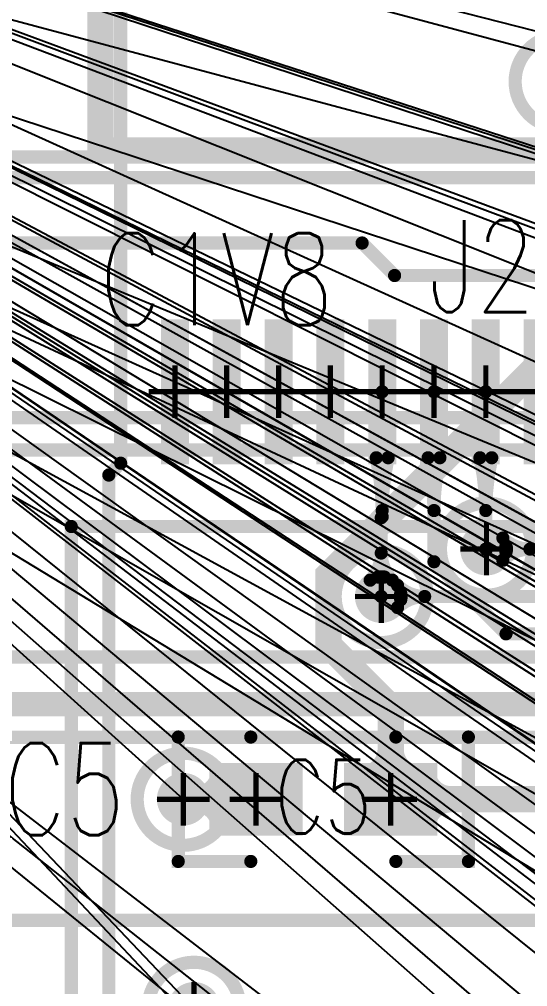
# Model space of a CAD drawing. Extents: x -4539 to 5978, y -4736 to 3041.
# Drawn here: x 764.5 to 957.6, y 873.8 to 1241.2 of the extents above; entities that cross this region are included whole.
import ezdxf
from ezdxf.enums import TextEntityAlignment as Align

# ---------------------------------------------------------------- set-up
doc = ezdxf.new("R2010")
doc.units = 0
for name, pattern in [('SIG_106', [2, 1, 1]), ('SIG_173', [2, 1, 1]), ('SIG_191', [2, 1, 1]), ('SIG_194', [2, 1, 1]), ('SIG_196', [2, 1, 1]), ('SIG_198', [2, 1, 1]), ('SIG_49', [2, 1, 1]), ('SIG_53', [2, 1, 1]), ('SIG_57', [2, 1, 1]), ('SIG_59', [2, 1, 1]), ('SIG_61', [2, 1, 1]), ('SIG_79', [2, 1, 1]), ('SIG_81', [2, 1, 1]), ('SIG_83', [2, 1, 1]), ('SIG_85', [2, 1, 1]), ('SIG_87', [2, 1, 1])]:
    doc.linetypes.add(name, pattern=pattern)
doc.layers.get('0').update_dxf_attribs({"color": 254, "linetype": 'CONTINUOUS'})
for name, color, linetype in [('DRIL_NPLTE_THRU_01', 16, 'CONTINUOUS'), ('DRIL_NPLTE_THRU_02', 2, 'CONTINUOUS'), ('DRIL_NPLTE_THRU_03', 34, 'CONTINUOUS'), ('DRIL_NPLTE_THRU_04', 96, 'CONTINUOUS'), ('DRIL_NPLTE_THRU_05', 6, 'CONTINUOUS'), ('DRIL_NPLTE_THRU_06', 176, 'CONTINUOUS'), ('DRIL_PLTE_THRU_01', 16, 'CONTINUOUS'), ('DRIL_PLTE_THRU_02', 2, 'CONTINUOUS'), ('DRIL_PLTE_THRU_03', 34, 'CONTINUOUS'), ('DRIL_PLTE_THRU_04', 96, 'CONTINUOUS'), ('DRIL_PLTE_THRU_05', 6, 'CONTINUOUS'), ('DRIL_PLTE_THRU_06', 176, 'CONTINUOUS'), ('DRIL_SYMBOL', 254, 'CONTINUOUS'), ('LINK_00', 254, 'CONTINUOUS'), ('PADS_BOT', 5, 'CONTINUOUS'), ('PADS_INNER', 1, 'CONTINUOUS'), ('PADS_TOP', 1, 'CONTINUOUS'), ('PART_BOT_2DLINE_00', 4, 'CONTINUOUS'), ('PART_NAME_01', 6, 'CONTINUOUS'), ('PART_NAME_27', 3, 'CONTINUOUS'), ('PART_TOP_2DLINE_00', 6, 'CONTINUOUS'), ('PART_TOP_2DLINE_01', 6, 'CONTINUOUS'), ('POUR_VIATHERM_02', 56, 'CONTINUOUS'), ('POUR_VOID_02', 56, 'CONTINUOUS'), ('POUR_VOID_05', 216, 'CONTINUOUS'), ('TEAR_01', 1, 'CONTINUOUS'), ('TEAR_04', 3, 'CONTINUOUS'), ('TEAR_06', 5, 'CONTINUOUS'), ('TEXT_26', 6, 'CONTINUOUS'), ('TRACE_01', 1, 'CONTINUOUS'), ('TRACE_03', 43, 'CONTINUOUS'), ('TRACE_04', 3, 'CONTINUOUS'), ('TRACE_06', 5, 'CONTINUOUS'), ('VIAPTS', 1, 'CONTINUOUS')]:
    doc.layers.add(name, color=color, linetype=linetype)
doc.styles.add('W4', font='simplex', dxfattribs={"width": 0.75})
doc.styles.add('W5', font='simplex', dxfattribs={"width": 0.75})

# ---------------------------------------------------------------- blocks, each defined once
blk = doc.blocks.new('POUR_VOID_712')
at = {"layer": 'POUR_VOID_02', "const_width": 5}
blk.add_lwpolyline([(-5315.5, -5478, 1), (-5280.5, -5478, 1)], format="xyb", close=True, dxfattribs=at)
blk = doc.blocks.new('POUR_VOID_705')
at = {"layer": 'POUR_VOID_02', "const_width": 5}
blk.add_lwpolyline([(-5247.12, -5282.42, 1), (-5212.12, -5282.42, 1)], format="xyb", close=True, dxfattribs=at)
blk = doc.blocks.new('POUR_VOID_704')
at = {"layer": 'POUR_VOID_02', "const_width": 5}
blk.add_lwpolyline([(-5275.5, -5460, 1), (-5240.5, -5460, 1)], format="xyb", close=True, dxfattribs=at)
blk = doc.blocks.new('POUR_OUTLINE_418')
for name in ['POUR_VOID_705', 'POUR_VOID_704', 'POUR_VOID_712']:
    blk.add_blockref(name, (0, 0))
blk = doc.blocks.new('POUR_VIATHERM_854')
at = {"layer": 'POUR_VIATHERM_02'}
for points in [[(-5373.23, -5545), (-5373.23, -5545)], [(-5383.23, -5555), (-5383.23, -5555)], [(-5363.23, -5555), (-5363.23, -5555)], [(-5373.23, -5565), (-5373.23, -5565)]]:
    blk.add_lwpolyline(points, dxfattribs=at)
blk = doc.blocks.new('POUR_VIATHERM_859')
at = {"layer": 'POUR_VIATHERM_02'}
for points in [[(-5369.14, -5624.43), (-5369.14, -5624.43)], [(-5379.14, -5634.43), (-5379.14, -5634.43)], [(-5359.14, -5634.43), (-5359.14, -5634.43)], [(-5369.14, -5644.43), (-5369.14, -5644.43)]]:
    blk.add_lwpolyline(points, dxfattribs=at)
blk = doc.blocks.new('POUR_HEADER_0')
for name in ['POUR_OUTLINE_418', 'POUR_VIATHERM_854', 'POUR_VIATHERM_859']:
    blk.add_blockref(name, (6185, 6485))
blk = doc.blocks.new('POUR_VOID_286')
at = {"layer": 'POUR_VOID_05', "const_width": 5}
blk.add_lwpolyline([(-5390.73, -5555, 1), (-5355.73, -5555, 1)], format="xyb", close=True, dxfattribs=at)
blk = doc.blocks.new('POUR_VOID_285')
at = {"layer": 'POUR_VOID_05', "const_width": 5}
blk.add_lwpolyline([(-5383.45, -5644.51, -4.243832), (-5369.69, -5651.92, -4.243832)], format="xyb", close=True, dxfattribs=at)
blk = doc.blocks.new('POUR_VOID_283')
at = {"layer": 'POUR_VOID_05', "const_width": 5}
blk.add_lwpolyline([(-5315.5, -5478, 1), (-5280.5, -5478, 1)], format="xyb", close=True, dxfattribs=at)
blk = doc.blocks.new('POUR_VOID_279')
at = {"layer": 'POUR_VOID_05', "const_width": 5}
blk.add_lwpolyline([(-5247.12, -5282.42, 1), (-5212.12, -5282.42, 1)], format="xyb", close=True, dxfattribs=at)
blk = doc.blocks.new('POUR_VOID_278')
at = {"layer": 'POUR_VOID_05', "const_width": 5}
blk.add_lwpolyline([(-5275.5, -5460, 1), (-5240.5, -5460, 1)], format="xyb", close=True, dxfattribs=at)
blk = doc.blocks.new('POUR_OUTLINE_162')
for name in ['POUR_VOID_279', 'POUR_VOID_278', 'POUR_VOID_283', 'POUR_VOID_286', 'POUR_VOID_285']:
    blk.add_blockref(name, (0, 0))
blk = doc.blocks.new('POUR_HEADER_3')
blk.add_blockref('POUR_OUTLINE_162', (6185, 6485))
blk = doc.blocks.new('SMOOTH_5')
at = {"const_width": 2.5}
blk.add_lwpolyline([(-1.25, 0, 1), (1.25, 0, 1)], format="xyb", close=True, dxfattribs=at)
blk = doc.blocks.new('PART_BODY_TOP_1')
at = {"layer": 'PART_TOP_2DLINE_01', "const_width": 5}
for points in [[(-27.56, 23.62), (-55.12, 23.62), (-55.12, -23.62), (-27.56, -23.62)], [(27.56, -23.62), (55.12, -23.62), (55.12, 23.62), (27.56, 23.62)]]:
    blk.add_lwpolyline(points, dxfattribs=at)
at = {"layer": 'PART_TOP_2DLINE_01'}
for p in [(-55.12, 23.62), (-27.56, 23.62), (27.56, 23.62), (55.12, 23.62), (-55.12, -23.62), (-27.56, -23.62), (27.56, -23.62), (55.12, -23.62)]:
    blk.add_blockref('SMOOTH_5', p, dxfattribs=at)
blk = doc.blocks.new('DRIL_SYMBOL_0')
at = {"layer": 'DRIL_SYMBOL', "const_width": 2}
for points in [[(0, -10), (0, 10)], [(-10, 0), (10, 0)]]:
    blk.add_lwpolyline(points, dxfattribs=at)
blk = doc.blocks.new('DRIL_HOLE_0')
blk.add_lwpolyline([(0, 0, 1), (0, 0, 1)], format="xyb", close=True)
blk.add_blockref('DRIL_SYMBOL_0', (0, 0))
blk = doc.blocks.new('PAD_0')
blk.add_lwpolyline([(0, 0), (0, 0)])
blk = doc.blocks.new('PAD_1')
at = {"const_width": 27.56}
blk.add_lwpolyline([(-17.72, 0), (17.72, 0)], dxfattribs=at)
blk = doc.blocks.new('STK_TOP_4')
at = {"layer": 'DRIL_NPLTE_THRU_01'}
blk.add_blockref('DRIL_HOLE_0', (0, 0), dxfattribs=at)
at = {"layer": 'DRIL_NPLTE_THRU_02'}
blk.add_blockref('DRIL_HOLE_0', (0, 0), dxfattribs=at)
at = {"layer": 'DRIL_NPLTE_THRU_03'}
blk.add_blockref('DRIL_HOLE_0', (0, 0), dxfattribs=at)
at = {"layer": 'DRIL_NPLTE_THRU_04'}
blk.add_blockref('DRIL_HOLE_0', (0, 0), dxfattribs=at)
at = {"layer": 'DRIL_NPLTE_THRU_05'}
blk.add_blockref('DRIL_HOLE_0', (0, 0), dxfattribs=at)
at = {"layer": 'DRIL_NPLTE_THRU_06'}
blk.add_blockref('DRIL_HOLE_0', (0, 0), dxfattribs=at)
at = {"layer": 'PADS_BOT'}
blk.add_blockref('PAD_0', (0, 0), dxfattribs=at)
at = {"layer": 'PADS_INNER'}
blk.add_blockref('PAD_0', (0, 0), dxfattribs=at)
at = {"layer": 'PADS_TOP'}
blk.add_blockref('PAD_1', (0, 0), dxfattribs=at)
blk = doc.blocks.new('SYM_TOP_3')
for name, p in [('PART_BODY_TOP_1', (0, 0)), ('STK_TOP_4', (-25.59, 0)), ('STK_TOP_4', (25.59, 0))]:
    blk.add_blockref(name, p)
blk = doc.blocks.new('PART_TOP_24')
blk.add_blockref('SYM_TOP_3', (0, 0))
at = {"layer": 'PART_NAME_01', "style": 'W5', "width": 0.75}
blk.add_text('C5', height=35, rotation=-180, dxfattribs=at).set_placement((98.35, -3.82), align=Align.MIDDLE_CENTER)
at = {"layer": 'PART_NAME_27', "style": 'W4', "width": 0.75}
blk.add_text('C5', height=28, rotation=-180, dxfattribs=at).set_placement((0, -15), align=Align.TOP_CENTER)
blk = doc.blocks.new('SMOOTH_10')
at = {"const_width": 5}
blk.add_lwpolyline([(-2.5, 0, 1), (2.5, 0, 1)], format="xyb", close=True, dxfattribs=at)
blk = doc.blocks.new('PART_BODY_TOP_4')
at = {"layer": 'PART_TOP_2DLINE_01', "const_width": 10}
blk.add_lwpolyline([(-154.72, 78.74), (154.72, 78.74), (154.72, -208.66), (-154.72, -208.66)], close=True, dxfattribs=at)
at = {"layer": 'PART_TOP_2DLINE_01'}
blk.add_blockref('SMOOTH_10', (-154.72, -208.66), dxfattribs=at)
blk = doc.blocks.new('SYM_TOP_6')
blk.add_blockref('PART_BODY_TOP_4', (0, 0))
blk = doc.blocks.new('PART_TOP_30')
blk.add_blockref('SYM_TOP_6', (0, 0))
at = {"layer": 'PART_NAME_01', "style": 'W5', "width": 0.75}
blk.add_text('J2', height=35, dxfattribs=at).set_placement((-30, -270))
blk = doc.blocks.new('PART_BODY_TOP_8')
at = {"layer": 'PART_TOP_2DLINE_00', "const_width": 5}
blk.add_lwpolyline([(0, 0), (0, 708.66), (0.43, 708.66, 1), (0.43, 866.14), (0, 866.14), (0, 1181.1), (2661.42, 1181.1), (2661.42, 866.14), (2661.39, 866.14, 1), (2661.39, 708.66), (2661.42, 708.66), (2661.42, 0), (659.45, 0), (659.45, 137.95, 1), (620.08, 137.95), (620.08, 0)], format="xyb", close=True, dxfattribs=at)
blk = doc.blocks.new('SYM_TOP_10')
blk.add_blockref('PART_BODY_TOP_8', (0, 0))
blk = doc.blocks.new('PART_TOP_35')
blk.add_blockref('SYM_TOP_10', (0, 0))
blk = doc.blocks.new('PART_BODY_BOT_9')
at = {"layer": 'PART_BOT_2DLINE_00', "const_width": 5}
blk.add_lwpolyline([(-338.58, 265.75), (-42.32, 265.75), (-42.32, 232.53), (42.32, 232.53), (42.32, 265.75), (338.58, 265.75), (338.58, -265.75), (-338.58, -265.75)], close=True, dxfattribs=at)
at = {"layer": 'PART_BOT_2DLINE_00'}
blk.add_blockref('SMOOTH_5', (338.58, -265.75), dxfattribs=at)
blk = doc.blocks.new('PAD_2')
blk.add_lwpolyline([(0, 0, 1), (0, 0, 1)], format="xyb", close=True)
blk = doc.blocks.new('PAD_12')
at = {"const_width": 10.63}
blk.add_lwpolyline([(-27.56, 0), (27.56, 0)], dxfattribs=at)
blk = doc.blocks.new('STK_BOT_15')
at = {"layer": 'DRIL_NPLTE_THRU_01'}
blk.add_blockref('DRIL_HOLE_0', (0, 0), dxfattribs=at)
at = {"layer": 'DRIL_NPLTE_THRU_02'}
blk.add_blockref('DRIL_HOLE_0', (0, 0), dxfattribs=at)
at = {"layer": 'DRIL_NPLTE_THRU_03'}
blk.add_blockref('DRIL_HOLE_0', (0, 0), dxfattribs=at)
at = {"layer": 'DRIL_NPLTE_THRU_04'}
blk.add_blockref('DRIL_HOLE_0', (0, 0), dxfattribs=at)
at = {"layer": 'DRIL_NPLTE_THRU_05'}
blk.add_blockref('DRIL_HOLE_0', (0, 0), dxfattribs=at)
at = {"layer": 'DRIL_NPLTE_THRU_06'}
blk.add_blockref('DRIL_HOLE_0', (0, 0), dxfattribs=at)
at = {"layer": 'PADS_BOT'}
blk.add_blockref('PAD_12', (0, 0), dxfattribs=at)
at = {"layer": 'PADS_INNER'}
blk.add_blockref('PAD_2', (0, 0), dxfattribs=at)
at = {"layer": 'PADS_TOP'}
blk.add_blockref('PAD_2', (0, 0), dxfattribs=at)
blk = doc.blocks.new('SYM_BOT_11')
for name, p in [('PART_BODY_BOT_9', (0, 0)), ('STK_BOT_15', (389.76, -88.58)), ('STK_BOT_15', (389.76, -108.27)), ('STK_BOT_15', (389.76, -127.95)), ('STK_BOT_15', (389.76, -147.64)), ('STK_BOT_15', (389.76, -167.32)), ('STK_BOT_15', (389.76, -187.01)), ('STK_BOT_15', (389.76, -206.69)), ('STK_BOT_15', (389.76, -226.38))]:
    blk.add_blockref(name, p)
blk = doc.blocks.new('PART_BOT_36')
blk.add_blockref('SYM_BOT_11', (0, 0))
blk = doc.blocks.new('TRACE_1168')
at = {"layer": 'TRACE_03', "linetype": 'SIG_49', "const_width": 5}
blk.add_lwpolyline([(578, 1038), (617.62, 1077.62), (1432.35, 1077.62), (1437.64, 1082.91), (1559.31, 1082.91), (1596, 1046.22)], dxfattribs=at)
blk = doc.blocks.new('TEAR_2008008000228')
at = {"const_width": 5}
for points in [[(0, -45.11, 0.05599), (-2.25, -25.06)], [(0, -45.11, -0.05599), (2.25, -25.06)]]:
    blk.add_lwpolyline(points, format="xyb", dxfattribs=at)
for p in [(-2.25, -25.06), (2.25, -25.06), (0, -45.11), (0, -45.11)]:
    blk.add_blockref('SMOOTH_5', p)
blk = doc.blocks.new('TEAR_2008008000229')
at = {"const_width": 5}
for points in [[(-16.5, 0, 0.196262), (-6.21, 4.2)], [(-16.5, 0, 0.067729), (-7.4, 1.24)], [(-16.5, 0, -0.196262), (-6.21, -4.2)], [(-16.5, 0, -0.067729), (-7.4, -1.24)]]:
    blk.add_lwpolyline(points, format="xyb", dxfattribs=at)
for p in [(-7.4, 1.24), (-6.21, 4.2), (-16.5, 0), (-16.5, 0), (-16.5, 0), (-16.5, 0), (-7.4, -1.24), (-6.21, -4.2)]:
    blk.add_blockref('SMOOTH_5', p)
blk = doc.blocks.new('TRACE_572')
at = {"layer": 'TRACE_06', "linetype": 'SIG_53', "const_width": 5}
blk.add_lwpolyline([(558.27, 1099.76), (558.27, 1032.98), (692.25, 899), (990, 899)], dxfattribs=at)
at = {"layer": 'TEAR_06'}
for name, p in [('TEAR_2008008000228', (558.27, 1099.76)), ('TEAR_2008008000229', (990, 899))]:
    blk.add_blockref(name, p, dxfattribs=at)
at = {"layer": 'TRACE_06'}
for p in [(558.27, 1099.76), (558.27, 1032.98), (692.25, 899), (990, 899)]:
    blk.add_blockref('SMOOTH_5', p, dxfattribs=at)
blk = doc.blocks.new('TRACE_1298')
at = {"layer": 'TRACE_03', "linetype": 'SIG_57', "const_width": 5}
blk.add_lwpolyline([(342, 999), (1195, 999), (1262.3, 1066.3), (1454.45, 1066.3), (1461.06, 1072.91), (1509.66, 1072.91), (1544.37, 1038.21), (1561.82, 1029.5)], dxfattribs=at)
blk = doc.blocks.new('TRACE_1236')
at = {"layer": 'TRACE_03', "linetype": 'SIG_59', "const_width": 5}
blk.add_lwpolyline([(322, 1018), (492.92, 1018), (564.88, 1089.95), (1388.12, 1089.95), (1391.08, 1092.91), (1574.27, 1092.91), (1612.99, 1054.19), (1623.83, 1038.87)], dxfattribs=at)
blk = doc.blocks.new('TRACE_2922')
at = {"layer": 'TRACE_06', "linetype": 'SIG_61', "const_width": 5}
blk.add_lwpolyline([(596.86, 1076.74), (690.42, 983.18), (1205.94, 983.18), (1342.74, 846.39), (1402.77, 846.39), (1417.32, 831.84), (1417.32, 821.71), (1431.11, 807.92), (1491.08, 807.92), (1512, 787)], dxfattribs=at)
blk = doc.blocks.new('TEAR_2008008000368')
at = {"const_width": 5}
for points in [[(0, -45.11, 0.05599), (-2.25, -25.06)], [(0, -45.11, -0.05599), (2.25, -25.06)]]:
    blk.add_lwpolyline(points, format="xyb", dxfattribs=at)
for p in [(-2.25, -25.06), (2.25, -25.06), (0, -45.11), (0, -45.11)]:
    blk.add_blockref('SMOOTH_5', p)
blk = doc.blocks.new('TEAR_2008008000369')
at = {"const_width": 5}
for points in [[(-11.67, 11.67, 0.196262), (-1.42, 7.36)], [(-11.67, 11.67, -0.196262), (-7.36, 1.42)], [(-11.67, 11.67, 0.067729), (-4.35, 6.11)], [(-11.67, 11.67, -0.067729), (-6.11, 4.35)]]:
    blk.add_lwpolyline(points, format="xyb", dxfattribs=at)
for p in [(-11.67, 11.67), (-11.67, 11.67), (-11.67, 11.67), (-11.67, 11.67), (-4.35, 6.11), (-1.42, 7.36), (-7.36, 1.42), (-6.11, 4.35)]:
    blk.add_blockref('SMOOTH_5', p)
blk = doc.blocks.new('TRACE_1152')
at = {"layer": 'TRACE_06', "linetype": 'SIG_79', "const_width": 5}
blk.add_lwpolyline([(922.05, 1099.76), (922.05, 1035.2), (949.41, 1007.84), (1199.27, 1007.84), (1234.02, 973.09), (1291.91, 973.09), (1340.5, 924.5), (1365.25, 924.5), (1379.5, 910.25), (1379.5, 898.75), (1396.62, 881.63), (1417.37, 881.63), (1433, 866)], dxfattribs=at)
at = {"layer": 'TEAR_06'}
for name, p in [('TEAR_2008008000368', (922.05, 1099.76)), ('TEAR_2008008000369', (1433, 866))]:
    blk.add_blockref(name, p, dxfattribs=at)
at = {"layer": 'TRACE_06'}
for p in [(922.05, 1099.76), (922.05, 1035.2), (949.41, 1007.84), (1199.27, 1007.84), (1234.02, 973.09), (1291.91, 973.09), (1340.5, 924.5), (1365.25, 924.5), (1379.5, 910.25), (1379.5, 898.75), (1396.62, 881.63), (1417.37, 881.63), (1433, 866)]:
    blk.add_blockref('SMOOTH_5', p, dxfattribs=at)
blk = doc.blocks.new('TEAR_2008008000377')
at = {"const_width": 5}
for points in [[(16.5, 0, -0.196262), (6.21, 4.2)], [(16.5, 0, -0.067729), (7.4, 1.24)], [(16.5, 0, 0.196262), (6.21, -4.2)], [(16.5, 0, 0.067729), (7.4, -1.24)]]:
    blk.add_lwpolyline(points, format="xyb", dxfattribs=at)
for p in [(6.21, 4.2), (7.4, 1.24), (7.4, -1.24), (16.5, 0), (16.5, 0), (16.5, 0), (16.5, 0), (6.21, -4.2)]:
    blk.add_blockref('SMOOTH_5', p)
blk = doc.blocks.new('TRACE_1032')
at = {"layer": 'TRACE_01', "linetype": 'SIG_81', "const_width": 5}
blk.add_lwpolyline([(902, 1022), (1079.08, 1022), (1141.58, 1084.5), (1321.05, 1084.5), (1324.4, 1081.15), (1395.6, 1081.15), (1439.5, 1037.25), (1439.5, 1030)], dxfattribs=at)
at = {"layer": 'TEAR_01'}
blk.add_blockref('TEAR_2008008000377', (902, 1022), dxfattribs=at)
at = {"layer": 'TRACE_01'}
blk.add_blockref('SMOOTH_5', (902, 1022), dxfattribs=at)
blk = doc.blocks.new('TEAR_2008008000378')
at = {"const_width": 5}
for points in [[(0, 16.5, -0.196262), (-4.2, 6.21)], [(0, 16.5, -0.067729), (-1.24, 7.4)], [(0, 16.5, 0.196262), (4.2, 6.21)], [(0, 16.5, 0.067729), (1.24, 7.4)]]:
    blk.add_lwpolyline(points, format="xyb", dxfattribs=at)
for p in [(0, 16.5), (0, 16.5), (0, 16.5), (0, 16.5), (-4.2, 6.21), (-1.24, 7.4), (1.24, 7.4), (4.2, 6.21)]:
    blk.add_blockref('SMOOTH_5', p)
blk = doc.blocks.new('TEAR_2008008000379')
at = {"const_width": 5}
for points in [[(0, -45.11, 0.05599), (-2.25, -25.06)], [(0, -45.11, -0.05599), (2.25, -25.06)]]:
    blk.add_lwpolyline(points, format="xyb", dxfattribs=at)
for p in [(-2.25, -25.06), (2.25, -25.06), (0, -45.11), (0, -45.11)]:
    blk.add_blockref('SMOOTH_5', p)
blk = doc.blocks.new('TRACE_396')
at = {"layer": 'TRACE_06', "linetype": 'SIG_81', "const_width": 5}
blk.add_lwpolyline([(902, 1022), (902, 1051.92), (902.36, 1052.28), (902.36, 1099.76)], dxfattribs=at)
at = {"layer": 'TEAR_06'}
for name, p in [('TEAR_2008008000379', (902.36, 1099.76)), ('TEAR_2008008000378', (902, 1022))]:
    blk.add_blockref(name, p, dxfattribs=at)
at = {"layer": 'TRACE_06'}
for p in [(902.36, 1099.76), (902.36, 1052.28), (902, 1051.92), (902, 1022)]:
    blk.add_blockref('SMOOTH_5', p, dxfattribs=at)
blk = doc.blocks.new('TRACE_2940')
at = {"layer": 'TRACE_06', "linetype": 'SIG_83', "const_width": 5}
blk.add_lwpolyline([(537.81, 1122.78), (603.94, 1188.92), (1244.85, 1188.92), (1322.23, 1111.54), (1322.23, 1103.6), (1347.2, 1078.63), (1380.06, 1078.63), (1404.24, 1054.46), (1404.24, 1023.02), (1439.81, 987.44), (1457.94, 987.44), (1495.75, 949.63), (1495.75, 941.25), (1511, 926), (1519.75, 926), (1533.5, 912.25), (1533.5, 888), (1538, 883.5), (1538, 862.25), (1552.75, 847.5), (1575.5, 847.5), (1595, 828)], dxfattribs=at)
blk = doc.blocks.new('TRACE_600')
at = {"layer": 'TRACE_03', "linetype": 'SIG_85', "const_width": 5}
blk.add_lwpolyline([(361, 959), (597.76, 959), (607.26, 968.5), (1476.88, 968.5), (1495.75, 949.63), (1495.75, 941.25), (1508.5, 928.5), (1567.77, 928.5), (1572.27, 933), (1695, 933)], dxfattribs=at)
blk = doc.blocks.new('TRACE_440')
at = {"layer": 'TRACE_03', "linetype": 'SIG_87', "const_width": 5}
blk.add_lwpolyline([(302, 979), (1489.26, 979), (1499.76, 968.5), (1527.33, 968.5), (1536.83, 978), (1677, 978)], dxfattribs=at)
blk = doc.blocks.new('TEAR_2008008000505')
at = {"const_width": 5}
for points in [[(0, -45.11, 0.05599), (-2.25, -25.06)], [(0, -45.11, -0.05599), (2.25, -25.06)]]:
    blk.add_lwpolyline(points, format="xyb", dxfattribs=at)
for p in [(-2.25, -25.06), (2.25, -25.06), (0, -45.11), (0, -45.11)]:
    blk.add_blockref('SMOOTH_5', p)
blk = doc.blocks.new('TRACE_326')
at = {"layer": 'TRACE_06', "linetype": 'SIG_106', "const_width": 5}
blk.add_lwpolyline([(941.73, 1099.76), (941.73, 1040), (942, 1040)], dxfattribs=at)
at = {"layer": 'TEAR_06'}
blk.add_blockref('TEAR_2008008000505', (941.73, 1099.76), dxfattribs=at)
at = {"layer": 'TRACE_06'}
for p in [(941.73, 1099.76), (941.73, 1040), (942, 1040)]:
    blk.add_blockref('SMOOTH_5', p, dxfattribs=at)
blk = doc.blocks.new('TEAR_2008008000506')
at = {"const_width": 5}
for points in [[(16.5, 0, -0.196262), (6.21, 4.2)], [(16.5, 0, -0.067729), (7.4, 1.24)], [(16.5, 0, 0.196262), (6.21, -4.2)], [(16.5, 0, 0.067729), (7.4, -1.24)]]:
    blk.add_lwpolyline(points, format="xyb", dxfattribs=at)
for p in [(6.21, 4.2), (7.4, 1.24), (7.4, -1.24), (16.5, 0), (16.5, 0), (16.5, 0), (16.5, 0), (6.21, -4.2)]:
    blk.add_blockref('SMOOTH_5', p)
blk = doc.blocks.new('TEAR_2008008000507')
at = {"const_width": 5}
for points in [[(0, 16.15, -0.196261), (-4.11, 6.08)], [(0, 16.15, -0.067729), (-1.21, 7.24)], [(0, 16.15, 0.196261), (4.11, 6.08)], [(0, 16.15, 0.067729), (1.21, 7.24)]]:
    blk.add_lwpolyline(points, format="xyb", dxfattribs=at)
for p in [(0, 16.15), (0, 16.15), (0, 16.15), (0, 16.15), (-4.11, 6.08), (-1.21, 7.24), (1.21, 7.24), (4.11, 6.08)]:
    blk.add_blockref('SMOOTH_5', p)
blk = doc.blocks.new('TRACE_1022')
at = {"layer": 'TRACE_01', "linetype": 'SIG_106', "const_width": 5}
blk.add_lwpolyline([(942, 1040), (989.61, 1040), (993.8, 1035.81), (1066.12, 1035.81), (1124.81, 1094.5), (1328.26, 1094.5), (1331.04, 1091.72), (1399.17, 1091.72), (1456.69, 1034.2), (1456.69, 1003.94)], dxfattribs=at)
at = {"layer": 'TEAR_01'}
for name, p in [('TEAR_2008008000506', (942, 1040)), ('TEAR_2008008000507', (1456.69, 1003.94))]:
    blk.add_blockref(name, p, dxfattribs=at)
at = {"layer": 'TRACE_01'}
for p in [(1124.81, 1094.5), (1328.26, 1094.5), (1331.04, 1091.72), (1399.17, 1091.72), (942, 1040), (989.61, 1040), (993.8, 1035.81), (1066.12, 1035.81), (1456.69, 1034.2), (1456.69, 1003.94)]:
    blk.add_blockref('SMOOTH_5', p, dxfattribs=at)
blk = doc.blocks.new('TEAR_2008008000988')
at = {"const_width": 10}
for points in [[(11, 0, -0.196262), (4.14, 2.8)], [(11, 0, 0.196262), (4.14, -2.8)]]:
    blk.add_lwpolyline(points, format="xyb", dxfattribs=at)
for p in [(4.14, 2.8), (11, 0), (11, 0), (4.14, -2.8)]:
    blk.add_blockref('SMOOTH_10', p)
blk = doc.blocks.new('TEAR_2008008000989')
at = {"const_width": 10}
for points in [[(-22.89, 0, 0.311669), (-12.72, 7.02)], [(-22.89, 0, -0.311669), (-12.72, -7.02)]]:
    blk.add_lwpolyline(points, format="xyb", dxfattribs=at)
blk.add_lwpolyline([(-22.89, 0), (-12.72, 0)], dxfattribs=at)
for p in [(-12.72, 7.02), (-22.89, 0), (-22.89, 0), (-22.89, 0), (-12.72, 0), (-12.72, -7.02)]:
    blk.add_blockref('SMOOTH_10', p)
blk = doc.blocks.new('TRACE_70')
at = {"layer": 'TRACE_01', "linetype": 'SIG_173', "const_width": 10}
blk.add_lwpolyline([(826.77, 945), (854.41, 945)], dxfattribs=at)
at = {"layer": 'TEAR_01'}
for name, p in [('TEAR_2008008000989', (854.41, 945)), ('TEAR_2008008000988', (826.77, 945))]:
    blk.add_blockref(name, p, dxfattribs=at)
at = {"layer": 'TRACE_01'}
for p in [(826.77, 945), (854.41, 945)]:
    blk.add_blockref('SMOOTH_10', p, dxfattribs=at)
blk = doc.blocks.new('TRACE_1252')
at = {"layer": 'TRACE_03', "linetype": 'SIG_191', "const_width": 5}
blk.add_lwpolyline([(730.71, 1156.26), (894.73, 1156.26), (907.07, 1143.92), (1206.63, 1143.92), (1217.21, 1154.5), (1433.5, 1154.5), (1465.99, 1186.99), (1665.26, 1186.99), (1692.05, 1160.2), (1748, 1160.2)], dxfattribs=at)
at = {"layer": 'TRACE_03'}
for p in [(894.73, 1156.26), (907.07, 1143.92)]:
    blk.add_blockref('SMOOTH_5', p, dxfattribs=at)
blk = doc.blocks.new('TEAR_2008008001130')
at = {"const_width": 5}
for points in [[(0, -16.5, 0.196262), (-4.2, -6.21)], [(0, -16.5, 0.067729), (-1.24, -7.4)], [(0, -16.5, -0.196262), (4.2, -6.21)], [(0, -16.5, -0.067729), (1.24, -7.4)]]:
    blk.add_lwpolyline(points, format="xyb", dxfattribs=at)
for p in [(-4.2, -6.21), (-1.24, -7.4), (1.24, -7.4), (4.2, -6.21), (0, -16.5), (0, -16.5), (0, -16.5), (0, -16.5)]:
    blk.add_blockref('SMOOTH_5', p)
blk = doc.blocks.new('TRACE_1322')
at = {"layer": 'TRACE_04', "linetype": 'SIG_194', "const_width": 5}
blk.add_lwpolyline([(803, 1314), (803, 1072.62)], dxfattribs=at)
at = {"layer": 'TEAR_04'}
blk.add_blockref('TEAR_2008008001130', (803, 1314), dxfattribs=at)
at = {"layer": 'TRACE_04'}
for p in [(803, 1314), (803, 1072.62)]:
    blk.add_blockref('SMOOTH_5', p, dxfattribs=at)
blk = doc.blocks.new('TEAR_2008008001241')
at = {"const_width": 10}
for points in [[(22.89, 0, -0.311669), (12.72, 7.02)], [(22.89, 0, 0.311669), (12.72, -7.02)]]:
    blk.add_lwpolyline(points, format="xyb", dxfattribs=at)
blk.add_lwpolyline([(22.89, 0), (12.72, 0)], dxfattribs=at)
for p in [(12.72, 7.02), (12.72, 0), (22.89, 0), (22.89, 0), (22.89, 0), (12.72, -7.02)]:
    blk.add_blockref('SMOOTH_10', p)
blk = doc.blocks.new('TEAR_2008008001242')
at = {"const_width": 10}
for points in [[(-11, 0, 0.196262), (-4.14, 2.8)], [(-11, 0, -0.196262), (-4.14, -2.8)]]:
    blk.add_lwpolyline(points, format="xyb", dxfattribs=at)
for p in [(-4.14, 2.8), (-11, 0), (-11, 0), (-4.14, -2.8)]:
    blk.add_blockref('SMOOTH_10', p)
blk = doc.blocks.new('TRACE_738')
at = {"layer": 'TRACE_01', "linetype": 'SIG_198', "const_width": 10}
blk.add_lwpolyline([(905.59, 945), (972.65, 945), (978.65, 951), (1038, 951)], dxfattribs=at)
at = {"layer": 'TEAR_01'}
for name, p in [('TEAR_2008008001241', (905.59, 945)), ('TEAR_2008008001242', (1038, 951))]:
    blk.add_blockref(name, p, dxfattribs=at)
at = {"layer": 'TRACE_01'}
for p in [(978.65, 951), (1038, 951), (905.59, 945), (972.65, 945)]:
    blk.add_blockref('SMOOTH_10', p, dxfattribs=at)
blk = doc.blocks.new('TEAR_2008008001243')
at = {"const_width": 10}
for points in [[(0, 18.95, -0.292602), (-6.51, 8.78)], [(0, 18.95, 0.292603), (6.51, 8.78)]]:
    blk.add_lwpolyline(points, format="xyb", dxfattribs=at)
blk.add_lwpolyline([(0, 18.95), (0, 8.78)], dxfattribs=at)
for p in [(0, 18.95), (0, 18.95), (0, 18.95), (-6.51, 8.78), (0, 8.78), (6.51, 8.78)]:
    blk.add_blockref('SMOOTH_10', p)
blk = doc.blocks.new('TRACE_356')
at = {"layer": 'TRACE_01', "linetype": 'SIG_198', "const_width": 10}
blk.add_lwpolyline([(905.59, 945), (905.59, 979.95)], dxfattribs=at)
at = {"layer": 'TEAR_01'}
blk.add_blockref('TEAR_2008008001243', (905.59, 945), dxfattribs=at)
at = {"layer": 'TRACE_01'}
for p in [(905.59, 979.95), (905.59, 945)]:
    blk.add_blockref('SMOOTH_10', p, dxfattribs=at)
blk = doc.blocks.new('DRIL_SYMBOL_7')
at = {"layer": 'DRIL_SYMBOL', "const_width": 2}
for points in [[(0, -10), (0, 10)], [(-10, 0), (10, 0)]]:
    blk.add_lwpolyline(points, dxfattribs=at)
blk = doc.blocks.new('DRIL_HOLE_7')
at = {"const_width": 3.5}
blk.add_lwpolyline([(-1.75, 0, 1), (1.75, 0, 1)], format="xyb", close=True, dxfattribs=at)
blk.add_blockref('DRIL_SYMBOL_7', (0, 0))
blk = doc.blocks.new('PAD_15')
at = {"const_width": 10}
blk.add_lwpolyline([(0, -5, 1), (0, 5, 1)], format="xyb", close=True, dxfattribs=at)
blk = doc.blocks.new('STK_TOP_26')
at = {"layer": 'DRIL_PLTE_THRU_01'}
blk.add_blockref('DRIL_HOLE_7', (0, 0), dxfattribs=at)
at = {"layer": 'DRIL_PLTE_THRU_02'}
blk.add_blockref('DRIL_HOLE_7', (0, 0), dxfattribs=at)
at = {"layer": 'DRIL_PLTE_THRU_03'}
blk.add_blockref('DRIL_HOLE_7', (0, 0), dxfattribs=at)
at = {"layer": 'DRIL_PLTE_THRU_04'}
blk.add_blockref('DRIL_HOLE_7', (0, 0), dxfattribs=at)
at = {"layer": 'DRIL_PLTE_THRU_05'}
blk.add_blockref('DRIL_HOLE_7', (0, 0), dxfattribs=at)
at = {"layer": 'DRIL_PLTE_THRU_06'}
blk.add_blockref('DRIL_HOLE_7', (0, 0), dxfattribs=at)
at = {"layer": 'PADS_BOT'}
blk.add_blockref('PAD_15', (0, 0), dxfattribs=at)
at = {"layer": 'PADS_INNER'}
blk.add_blockref('PAD_15', (0, 0), dxfattribs=at)
at = {"layer": 'PADS_TOP'}
blk.add_blockref('PAD_15', (0, 0), dxfattribs=at)
blk = doc.blocks.new('SYM_TOP_2')
blk.add_blockref('STK_TOP_26', (0, 0))

msp = doc.modelspace()

# ---------------------------------------------------------------- linework, layer by layer
at = {"layer": 'LINK_00', "linetype": 'SIG_196'}
for p, q in [((1240.16, 787.4), (166.14, 1400)), ((2252.1, 266.5), (166.14, 1400)), ((166.14, 1400), (935, 810.19)), ((166.14, 1400), (1240.16, 748.03)), ((166.14, 1400), (1059.84, 1161.42)), ((1397.64, 826.77), (166.14, 1400)), ((939.71, 775.19), (166.14, 1400)), ((1437.01, 826.77), (166.14, 1400)), ((166.14, 1400), (1755, 878)), ((1748.83, 748), (166.14, 1400)), ((1476.38, 749.06), (166.14, 1400)), ((1625.96, 248.76), (166.14, 1400))]:
    msp.add_line(p, q, dxfattribs=at)
at = {"layer": 'LINK_00', "linetype": 'SIG_173'}
for p, q in [((1835.59, 835), (322.05, 1400)), ((322.05, 1400), (1428.51, 225.17)), ((1672.22, 270.89), (322.05, 1400)), ((1899.02, 535.99), (322.05, 1400)), ((322.05, 1400), (2456, 171)), ((2156, 721), (322.05, 1400)), ((322.05, 1400), (2380.75, 192.75)), ((322.05, 1400), (1904.58, 201.79)), ((1748.44, 170.49), (322.05, 1400)), ((322.05, 1400), (2524.12, 179.47)), ((322.05, 1400), (2311, 171)), ((2249.57, 201.5), (322.05, 1400)), ((322.05, 1400), (2170.96, 223.18)), ((322.05, 1400), (2046.64, 220)), ((1968.28, 170.23), (322.05, 1400)), ((322.05, 1400), (1849.87, 214)), ((322.05, 1400), (2332, 748)), ((2323, 642), (322.05, 1400)), ((2210.43, 645), (322.05, 1400)), ((2072, 829), (322.05, 1400)), ((1279.53, 749), (322.05, 1400)), ((1397.64, 789), (322.05, 1400)), ((1949, 964.87), (322.05, 1400)), ((322.05, 1400), (1030.16, 1053.31)), ((2053.51, 401.87), (322.05, 1400)), ((322.05, 1400), (1279.53, 669.29)), ((2024, 964.87), (322.05, 1400)), ((1318.9, 669.29), (322.05, 1400)), ((322.05, 1400), (1397.64, 749)), ((1438.04, 749.06), (322.05, 1400)), ((1318.37, 748.56), (322.05, 1400)), ((826.77, 945), (322.05, 1400)), ((322.05, 1400), (1397.64, 629.92)), ((322.05, 1400), (1437.01, 629.92)), ((1437.01, 789.06), (322.05, 1400)), ((2341.9, 414.25), (322.05, 1400)), ((1873.71, 649), (322.05, 1400)), ((322.05, 1400), (1279.53, 629.92)), ((322.05, 1400), (1240.16, 590.55)), ((322.05, 1400), (1318.9, 629.92)), ((322.05, 1400), (830.86, 865.57)), ((322.05, 1400), (2405, 716)), ((1397.64, 669.29), (322.05, 1400)), ((322.05, 1400), (1438.04, 668.26)), ((322.05, 1400), (1279.53, 787.4)), ((322.05, 1400), (1318.9, 787.4)), ((322.05, 1400), (2275, 419.41)), ((2155, 419.41), (322.05, 1400)), ((1476.38, 826.77), (322.05, 1400)), ((1826, 719.5), (322.05, 1400)), ((2259.84, 370), (322.05, 1400))]:
    msp.add_line(p, q, dxfattribs=at)
at = {"layer": 'TRACE_01', "linetype": 'SIG_198', "const_width": 10}
for points in [[(882, 1022), (882, 1030.28), (1033.13, 1181.42), (1228.21, 1181.42), (1253.63, 1156), (1439.18, 1156), (1449.18, 1166), (1506.5, 1166), (1596.28, 1076.22), (1697.45, 1076.22), (1766.15, 1144.92), (1781.26, 1144.92), (1871.22, 1234.88), (1871.22, 1271.5)], [(882, 1003.54), (882, 1022)], [(882, 1003.54), (905.59, 979.95)]]:
    msp.add_lwpolyline(points, dxfattribs=at)
at = {"layer": 'TRACE_04', "linetype": 'SIG_194', "const_width": 5}
for points in [[(798.5, 1068.12), (803, 1072.62)], [(798.5, 1068.12), (798.5, 738.5)]]:
    msp.add_lwpolyline(points, dxfattribs=at)

# ---------------------------------------------------------------- block references
for name, p in [('PART_TOP_30', (950, 1400)), ('TRACE_1322', (0, 0)), ('TRACE_2940', (0, 0)), ('TRACE_1252', (0, 0)), ('PART_TOP_35', (0, 0)), ('TRACE_572', (0, 0)), ('TRACE_396', (0, 0)), ('TRACE_1152', (0, 0)), ('TRACE_326', (0, 0)), ('TRACE_1236', (0, 0)), ('TRACE_1022', (0, 0)), ('TRACE_1168', (0, 0)), ('TRACE_1032', (0, 0)), ('TRACE_2922', (0, 0)), ('TRACE_1298', (0, 0)), ('TRACE_440', (0, 0)), ('TRACE_356', (0, 0)), ('TRACE_600', (0, 0)), ('TRACE_70', (0, 0)), ('TRACE_738', (0, 0))]:
    msp.add_blockref(name, p)
at = {"linetype": 'SIG_173'}
msp.add_blockref('POUR_HEADER_0', (15, 15), dxfattribs=at)
at = {"linetype": 'SIG_196'}
msp.add_blockref('POUR_HEADER_3', (15, 15), dxfattribs=at)
at = {"xscale": -1, "rotation": -90}
msp.add_blockref('PART_BOT_36', (1050, 710), dxfattribs=at)
at = {"rotation": 180}
msp.add_blockref('PART_TOP_24', (880, 945), dxfattribs=at)
at = {"layer": 'TRACE_01'}
for p in [(882, 1030.28), (882, 1022), (882, 1022), (882, 1003.54), (882, 1003.54), (905.59, 979.95)]:
    msp.add_blockref('SMOOTH_10', p, dxfattribs=at)
at = {"layer": 'TRACE_04'}
for p in [(803, 1072.62), (798.5, 1068.12), (798.5, 1068.12)]:
    msp.add_blockref('SMOOTH_5', p, dxfattribs=at)
at = {"layer": 'VIAPTS', "linetype": 'SIG_106'}
msp.add_blockref('SYM_TOP_2', (942, 1040), dxfattribs=at)
at = {"layer": 'VIAPTS', "linetype": 'SIG_81'}
msp.add_blockref('SYM_TOP_2', (902, 1022), dxfattribs=at)
at = {"layer": 'VIAPTS', "linetype": 'SIG_173'}
for p in [(826.77, 945), (830.86, 865.57)]:
    msp.add_blockref('SYM_TOP_2', p, dxfattribs=at)

# ---------------------------------------------------------------- texts
at = {"layer": 'TEXT_26', "style": 'W5', "width": 0.75}
msp.add_text('C1V8', height=35, dxfattribs=at).set_placement((795, 1125))

doc.saveas('drawing.dxf')
